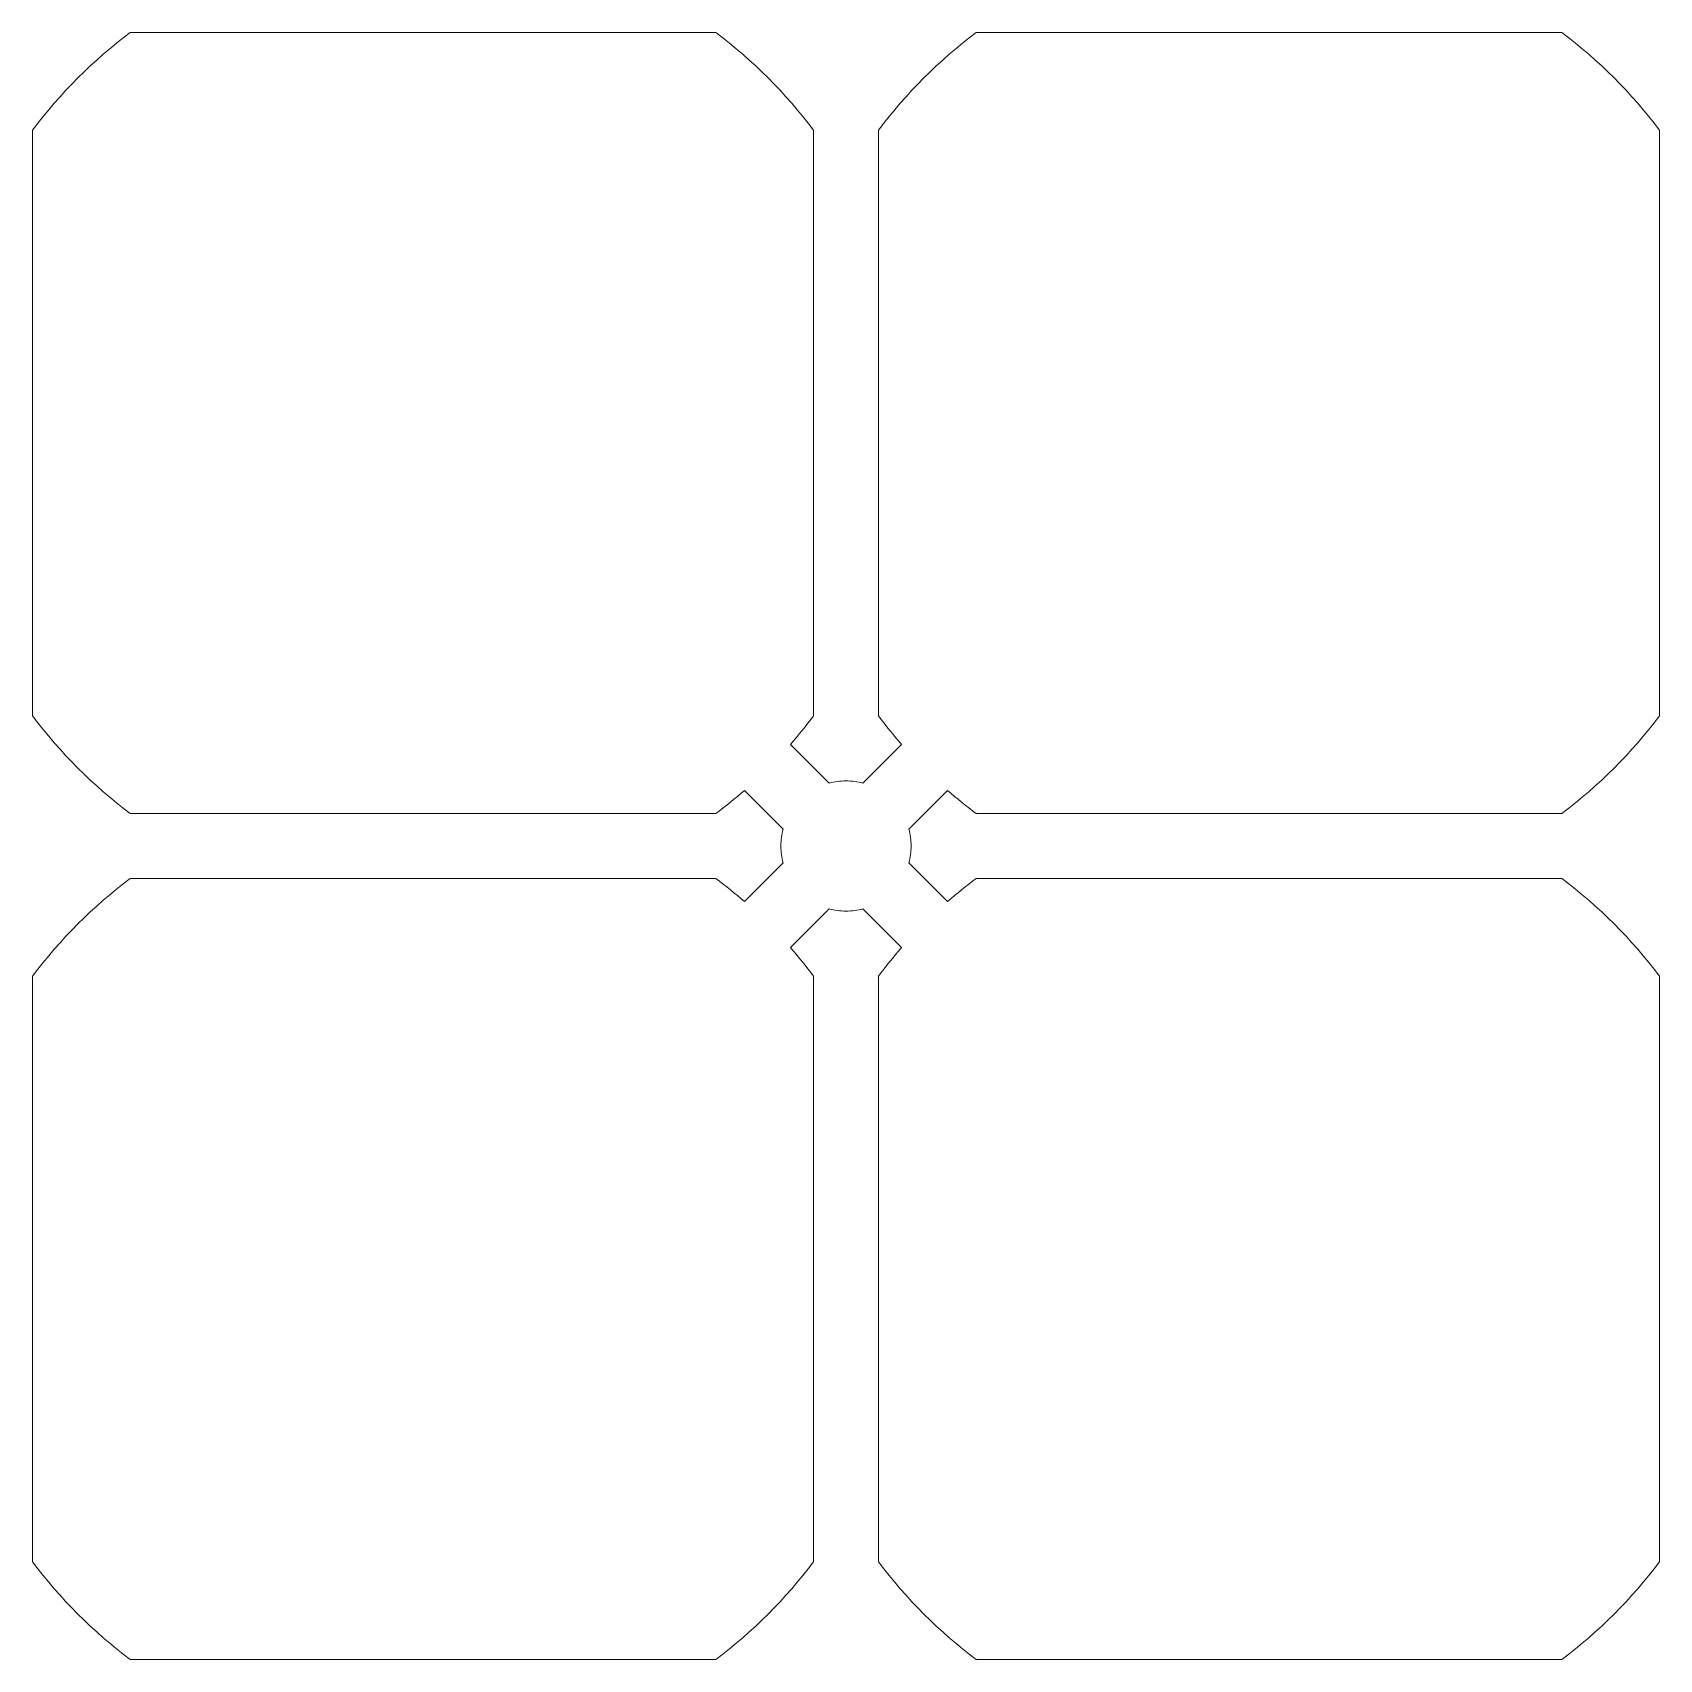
# Model space of a CAD drawing. Header units: millimetres. Extents: x -129 to -29, y -172 to -72.
import ezdxf

# ---------------------------------------------------------------- set-up
doc = ezdxf.new("R2010")
doc.units = ezdxf.units.MM
doc.header["$MEASUREMENT"] = 0
doc.layers.add('Capa 1', color=7, linetype='Continuous')

msp = doc.modelspace()

# ---------------------------------------------------------------- linework, layer by layer
at = {"layer": 'Capa 1', "color": 250, "lineweight": 20}
for points, knots in [([(-85.2479, -119.0806), (-85.8126, -119.5749), (-86.3961, -120.0485), (-86.997, -120.5), (-86.997, -120.5), (-86.997, -120.5), (-123.003, -120.5), (-123.003, -120.5), (-123.003, -120.5), (-125.2734, -118.7941), (-127.2941, -116.7735), (-129, -114.503), (-129, -114.503), (-129, -114.503), (-129, -78.497), (-129, -78.497), (-129, -78.497), (-127.2941, -76.2265), (-125.2735, -74.2058), (-123.003, -72.5), (-123.003, -72.5), (-123.003, -72.5), (-86.997, -72.5), (-86.997, -72.5)], [0, 0, 0, 0, 0.1428571, 0.1428571, 0.1428571, 0.1428571, 0.2857143, 0.2857143, 0.2857143, 0.2857143, 0.4285714, 0.4285714, 0.4285714, 0.4285714, 0.5714286, 0.5714286, 0.5714286, 0.5714286, 0.7142857, 0.7142857, 0.7142857, 0.7142857, 1, 1, 1, 1]), ([(-86.997, -72.5), (-84.7265, -74.2059), (-82.7058, -76.2265), (-81, -78.497), (-81, -78.497), (-81, -78.497), (-81, -114.503), (-81, -114.503), (-81, -114.503), (-81.4515, -115.1039), (-81.9251, -115.6874), (-82.4194, -116.2521)], [0, 0, 0, 0, 0.25, 0.25, 0.25, 0.25, 0.5, 0.5, 0.5, 0.5, 1, 1, 1, 1]), ([(-75.5806, -116.2521), (-76.075, -115.6875), (-76.5485, -115.1039), (-77, -114.503), (-77, -114.503), (-77, -114.503), (-77, -78.497), (-77, -78.497), (-77, -78.497), (-75.2941, -76.2265), (-73.2735, -74.2058), (-71.003, -72.5), (-71.003, -72.5), (-71.003, -72.5), (-34.997, -72.5), (-34.997, -72.5)], [0, 0, 0, 0, 0.2, 0.2, 0.2, 0.2, 0.4, 0.4, 0.4, 0.4, 0.6, 0.6, 0.6, 0.6, 1, 1, 1, 1]), ([(-34.997, -72.5), (-32.7265, -74.2059), (-30.7058, -76.2265), (-29, -78.497), (-29, -78.497), (-29, -78.497), (-29, -114.503), (-29, -114.503), (-29, -114.503), (-30.7059, -116.7735), (-32.7266, -118.7941), (-34.997, -120.5), (-34.997, -120.5), (-34.997, -120.5), (-71.003, -120.5), (-71.003, -120.5), (-71.003, -120.5), (-71.6039, -120.0485), (-72.1874, -119.5748), (-72.7521, -119.0805)], [0, 0, 0, 0, 0.1666667, 0.1666667, 0.1666667, 0.1666667, 0.3333333, 0.3333333, 0.3333333, 0.3333333, 0.5, 0.5, 0.5, 0.5, 0.6666667, 0.6666667, 0.6666667, 0.6666667, 1, 1, 1, 1]), ([(-77.964, -118.6355), (-78.2944, -118.5472), (-78.6417, -118.5), (-79, -118.5), (-79, -118.5), (-79.3583, -118.5), (-79.7056, -118.5472), (-80.036, -118.6355)], [0, 0, 0, 0, 0.3333333, 0.3333333, 0.3333333, 0.3333333, 1, 1, 1, 1]), ([(-82.8645, -121.464), (-82.9528, -121.7944), (-83, -122.1417), (-83, -122.5), (-83, -122.5), (-83, -122.8583), (-82.9528, -123.2056), (-82.8645, -123.536)], [0, 0, 0, 0, 0.3333333, 0.3333333, 0.3333333, 0.3333333, 1, 1, 1, 1]), ([(-75.1355, -123.536), (-75.0472, -123.2056), (-75, -122.8583), (-75, -122.5), (-75, -122.5), (-75, -122.1417), (-75.0472, -121.7944), (-75.1355, -121.464)], [0, 0, 0, 0, 0.3333333, 0.3333333, 0.3333333, 0.3333333, 1, 1, 1, 1]), ([(-82.4194, -128.7479), (-81.9251, -129.3126), (-81.4515, -129.8961), (-81, -130.497), (-81, -130.497), (-81, -130.497), (-81, -166.503), (-81, -166.503), (-81, -166.503), (-82.7059, -168.7735), (-84.7266, -170.7941), (-86.997, -172.5), (-86.997, -172.5), (-86.997, -172.5), (-123.003, -172.5), (-123.003, -172.5), (-123.003, -172.5), (-125.2734, -170.7941), (-127.2941, -168.7735), (-129, -166.503), (-129, -166.503), (-129, -166.503), (-129, -130.497), (-129, -130.497), (-129, -130.497), (-127.2941, -128.2265), (-125.2735, -126.2058), (-123.003, -124.5), (-123.003, -124.5), (-123.003, -124.5), (-86.997, -124.5), (-86.997, -124.5)], [0, 0, 0, 0, 0.1111111, 0.1111111, 0.1111111, 0.1111111, 0.2222222, 0.2222222, 0.2222222, 0.2222222, 0.3333333, 0.3333333, 0.3333333, 0.3333333, 0.4444444, 0.4444444, 0.4444444, 0.4444444, 0.5555556, 0.5555556, 0.5555556, 0.5555556, 0.6666667, 0.6666667, 0.6666667, 0.6666667, 0.7777778, 0.7777778, 0.7777778, 0.7777778, 1, 1, 1, 1]), ([(-34.997, -124.5), (-32.7265, -126.2059), (-30.7058, -128.2265), (-29, -130.497), (-29, -130.497), (-29, -130.497), (-29, -166.503), (-29, -166.503), (-29, -166.503), (-30.7059, -168.7735), (-32.7266, -170.7941), (-34.997, -172.5), (-34.997, -172.5), (-34.997, -172.5), (-71.003, -172.5), (-71.003, -172.5), (-71.003, -172.5), (-73.2734, -170.7941), (-75.2941, -168.7735), (-77, -166.503), (-77, -166.503), (-77, -166.503), (-77, -130.497), (-77, -130.497), (-77, -130.497), (-76.5485, -129.8961), (-76.0748, -129.3126), (-75.5805, -128.7479)], [0, 0, 0, 0, 0.125, 0.125, 0.125, 0.125, 0.25, 0.25, 0.25, 0.25, 0.375, 0.375, 0.375, 0.375, 0.5, 0.5, 0.5, 0.5, 0.625, 0.625, 0.625, 0.625, 0.75, 0.75, 0.75, 0.75, 1, 1, 1, 1]), ([(-72.7521, -125.9194), (-72.1874, -125.4251), (-71.6039, -124.9515), (-71.003, -124.5), (-71.003, -124.5), (-71.003, -124.5), (-34.997, -124.5), (-34.997, -124.5)], [0, 0, 0, 0, 0.3333333, 0.3333333, 0.3333333, 0.3333333, 1, 1, 1, 1])]:
    msp.add_open_spline(points, degree=3, knots=knots, dxfattribs=at)
for points in [[(-80.036, -118.6355), (-80.036, -118.6355), (-82.4194, -116.2521), (-82.4194, -116.2521)], [(-77.964, -118.6355), (-77.964, -118.6355), (-75.5806, -116.2521), (-75.5806, -116.2521)], [(-85.2479, -119.0806), (-85.2479, -119.0806), (-82.8645, -121.464), (-82.8645, -121.464)], [(-72.7521, -119.0806), (-72.7521, -119.0806), (-75.1355, -121.464), (-75.1355, -121.464)], [(-85.2479, -125.9194), (-85.2479, -125.9194), (-82.8645, -123.536), (-82.8645, -123.536)], [(-72.7521, -125.9194), (-72.7521, -125.9194), (-75.1355, -123.536), (-75.1355, -123.536)], [(-86.997, -124.5), (-86.3961, -124.9515), (-85.8126, -125.4252), (-85.2479, -125.9195)], [(-80.036, -126.3645), (-80.036, -126.3645), (-82.4194, -128.7479), (-82.4194, -128.7479)], [(-80.036, -126.3645), (-79.7056, -126.4528), (-79.3583, -126.5), (-79, -126.5)], [(-79, -126.5), (-78.6417, -126.5), (-78.2944, -126.4528), (-77.964, -126.3645)], [(-77.964, -126.3645), (-77.964, -126.3645), (-75.5806, -128.7479), (-75.5806, -128.7479)]]:
    msp.add_open_spline(points, degree=3, dxfattribs=at)

doc.saveas('drawing.dxf')
